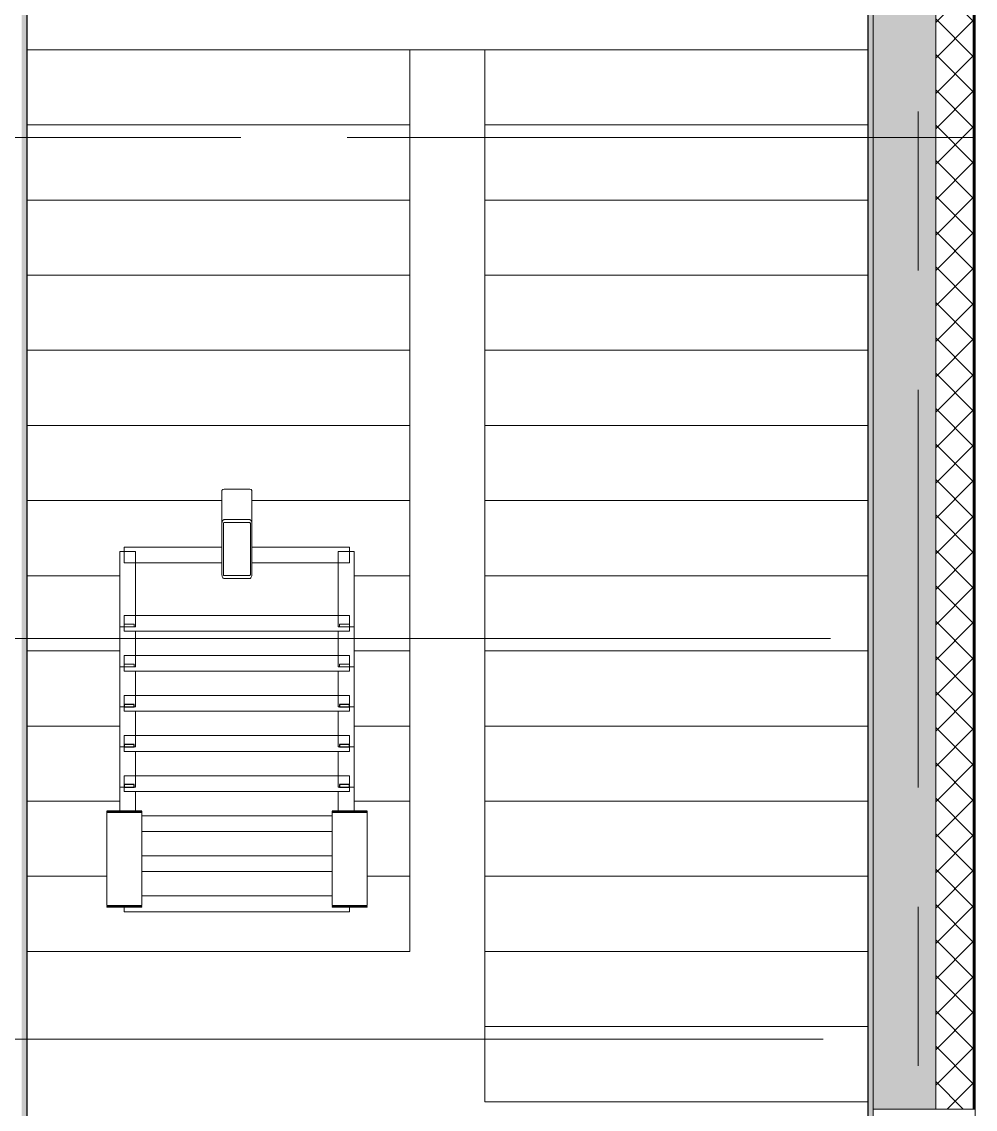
# Model space of a CAD drawing. Header units: millimetres. Extents: x 81382 to 274764, y -8553 to 29000.
# Drawn here: x 121430 to 125238, y 13120 to 17462 of the extents above; entities that cross this region are included whole.
import ezdxf

# ---------------------------------------------------------------- set-up
doc = ezdxf.new("R2010")
doc.units = ezdxf.units.MM
doc.linetypes.add('Осевая', pattern=[3175, 635, -476.25, 1587.5, -476.25])
for name, color, linetype, lineweight in [('A-GENM', 7, 'Continuous', 9), ('A-GENM-2', 7, 'Continuous', 25), ('A-WALL', 7, 'Continuous', 9), ('I-WALL', 7, 'Continuous', 9), ('S-STRS-1', 7, 'Continuous', 9), ('Оси', 7, 'Continuous', 9), ('Оси-2', 7, 'Осевая', 9)]:
    doc.layers.add(name, color=color, linetype=linetype, lineweight=lineweight)
doc.layers.add('A-WALL-1', color=7, linetype='Continuous', lineweight=9, true_color=0x3c3c3c)
doc.layers.add('A-WALL-FNSH-1', color=7, linetype='Continuous', lineweight=9, true_color=0x3c3c3c)
pattern_1 = [(0, (0, 0), (121.92, 30.48), [10.058, -81.382, 10.058, -81.382, -487.68]), (0, (0, 0), (121.92, 30.48), [-182.88, 10.058, -172.822, 10.058, -81.382, -213.36]), (0, (0, 0), (121.92, 30.48), [-457.2, 10.058, -50.902, 10.058, -142.342]), (120, (45.72, 15.24), (-87.356454, 90.345817), [10.058, -81.382, 10.058, -81.382, -487.68]), (120, (45.72, 15.24), (-87.356454, 90.345817), [-182.88, 10.058, -172.822, 10.058, -81.382, -213.36]), (120, (45.72, 15.24), (-87.356454, 90.345817), [-457.2, 10.058, -50.902, 10.058, -142.342]), (240, (60.96, 76.2), (-34.563546, -120.825817), [10.058, -81.382, 10.058, -81.382, -487.68]), (240, (60.96, 76.2), (-34.563546, -120.825817), [-182.88, 10.058, -172.822, 10.058, -81.382, -213.36]), (240, (60.96, 76.2), (-34.563546, -120.825817), [-457.2, 10.058, -50.902, 10.058, -142.342])]

# ---------------------------------------------------------------- blocks, each defined once
blk = doc.blocks.new('ОМ_Полоса_Трапеция прямоугольная_Прокат_ГОСТ 103-2006 - ОМ_Полоса_Трапеция прямоугольная_Прокат_ГОСТ 103-2006-21111644-План размещения напольных электротехнических лючков и розеток 3 этажа в осях 23-33')
at = {"layer": 'A-GENM'}
for p, q in [((122699.4, 15046.5), (122699.4, 15056.5)), ((122699.4, 15056.5), (122739.4, 15056.5)), ((122739.4, 15046.5), (122699.4, 15046.5)), ((122739.4, 15056.5), (122739.4, 15046.5))]:
    blk.add_line(p, q, dxfattribs=at)
blk = doc.blocks.new('ОМ_Полоса_Трапеция прямоугольная_Прокат_ГОСТ 103-2006 - ОМ_Полоса_Трапеция прямоугольная_Прокат_ГОСТ 103-2006-V14-План размещения напольных электротехнических лючков и розеток 3 этажа в осях 23-33')
at = {"layer": 'A-GENM-2'}
for p, q in [((122699.4, 14736.5), (122699.4, 14726.5)), ((122739.4, 14736.5), (122699.4, 14736.5)), ((122699.4, 14726.5), (122739.4, 14726.5)), ((122739.4, 14726.5), (122739.4, 14736.5))]:
    blk.add_line(p, q, dxfattribs=at)
blk = doc.blocks.new('ОМ_Полоса_Трапеция прямоугольная_Прокат_ГОСТ 103-2006 - ОМ_Полоса_Трапеция прямоугольная_Прокат_ГОСТ 103-2006-V15-План размещения напольных электротехнических лючков и розеток 3 этажа в осях 23-33')
at = {"layer": 'A-GENM-2'}
for p, q in [((122699.4, 14576.5), (122699.4, 14566.5)), ((122739.4, 14576.5), (122699.4, 14576.5)), ((122699.4, 14566.5), (122739.4, 14566.5)), ((122739.4, 14566.5), (122739.4, 14576.5))]:
    blk.add_line(p, q, dxfattribs=at)
blk = doc.blocks.new('ОМ_Полоса_Трапеция прямоугольная_Прокат_ГОСТ 103-2006 - ОМ_Полоса_Трапеция прямоугольная_Прокат_ГОСТ 103-2006-V16-План размещения напольных электротехнических лючков и розеток 3 этажа в осях 23-33')
at = {"layer": 'A-GENM-2'}
for p, q in [((122699.4, 14416.5), (122699.4, 14406.5)), ((122739.4, 14416.5), (122699.4, 14416.5)), ((122739.4, 14406.5), (122739.4, 14416.5)), ((122699.4, 14406.5), (122739.4, 14406.5))]:
    blk.add_line(p, q, dxfattribs=at)
blk = doc.blocks.new('ОМ_Полоса_Прокат_ГОСТ 103-2006 - ОМ_Полоса_Прокат_ГОСТ 103-2006-22193251-План размещения напольных электротехнических лючков и розеток 3 этажа в осях 23-33')
at = {"layer": 'A-GENM'}
for p, q in [((122809.4, 13929.5), (122669.4, 13929.5)), ((122669.4, 13929.5), (122669.4, 13926.5)), ((122669.4, 13926.5), (122809.4, 13926.5)), ((122809.4, 13926.5), (122809.4, 13929.5))]:
    blk.add_line(p, q, dxfattribs=at)
blk = doc.blocks.new('ОМ_Полоса_Прокат_ГОСТ 103-2006 - ОМ_Полоса_Прокат_ГОСТ 103-2006-22193252-План размещения напольных электротехнических лючков и розеток 3 этажа в осях 23-33')
at = {"layer": 'A-GENM'}
for p, q in [((122669.4, 13933.9), (122669.4, 14306.3)), ((122809.4, 14306.3), (122809.4, 13933.9)), ((122809.4, 13933.9), (122669.4, 13933.9))]:
    blk.add_line(p, q, dxfattribs=at)
at = {"layer": 'A-GENM-2'}
for p, q in [((122669.4, 14309.8), (122669.4, 14306.3)), ((122809.4, 14309.8), (122669.4, 14309.8)), ((122669.4, 14306.3), (122809.4, 14306.3)), ((122809.4, 14306.3), (122809.4, 14309.8))]:
    blk.add_line(p, q, dxfattribs=at)
blk = doc.blocks.new('ОМ_Полоса_Трапеция прямоугольная_Прокат_ГОСТ 103-2006 - ОМ_Полоса_Трапеция прямоугольная_Прокат_ГОСТ 103-2006-21111686-План размещения напольных электротехнических лючков и розеток 3 этажа в осях 23-33')
at = {"layer": 'A-GENM'}
for p, q in [((121839.4, 15056.5), (121879.4, 15056.5)), ((121839.4, 15046.5), (121839.4, 15056.5)), ((121879.4, 15046.5), (121839.4, 15046.5)), ((121879.4, 15056.5), (121879.4, 15046.5))]:
    blk.add_line(p, q, dxfattribs=at)
blk = doc.blocks.new('ОМ_Полоса_Трапеция прямоугольная_Прокат_ГОСТ 103-2006 - ОМ_Полоса_Трапеция прямоугольная_Прокат_ГОСТ 103-2006-V17-План размещения напольных электротехнических лючков и розеток 3 этажа в осях 23-33')
at = {"layer": 'A-GENM-2'}
for p, q in [((121879.4, 14736.5), (121839.4, 14736.5)), ((121839.4, 14736.5), (121839.4, 14726.5)), ((121839.4, 14726.5), (121879.4, 14726.5)), ((121879.4, 14726.5), (121879.4, 14736.5))]:
    blk.add_line(p, q, dxfattribs=at)
blk = doc.blocks.new('ОМ_Полоса_Трапеция прямоугольная_Прокат_ГОСТ 103-2006 - ОМ_Полоса_Трапеция прямоугольная_Прокат_ГОСТ 103-2006-V18-План размещения напольных электротехнических лючков и розеток 3 этажа в осях 23-33')
at = {"layer": 'A-GENM-2'}
for p, q in [((121879.4, 14576.5), (121839.4, 14576.5)), ((121839.4, 14576.5), (121839.4, 14566.5)), ((121839.4, 14566.5), (121879.4, 14566.5)), ((121879.4, 14566.5), (121879.4, 14576.5))]:
    blk.add_line(p, q, dxfattribs=at)
blk = doc.blocks.new('ОМ_Полоса_Трапеция прямоугольная_Прокат_ГОСТ 103-2006 - ОМ_Полоса_Трапеция прямоугольная_Прокат_ГОСТ 103-2006-V19-План размещения напольных электротехнических лючков и розеток 3 этажа в осях 23-33')
at = {"layer": 'A-GENM-2'}
for p, q in [((121879.4, 14416.5), (121839.4, 14416.5)), ((121839.4, 14416.5), (121839.4, 14406.5)), ((121879.4, 14406.5), (121879.4, 14416.5)), ((121839.4, 14406.5), (121879.4, 14406.5))]:
    blk.add_line(p, q, dxfattribs=at)
blk = doc.blocks.new('ОМ_Полоса_Прокат_ГОСТ 103-2006 - ОМ_Полоса_Прокат_ГОСТ 103-2006-22193295-План размещения напольных электротехнических лючков и розеток 3 этажа в осях 23-33')
at = {"layer": 'A-GENM'}
for p, q in [((121909.4, 13929.5), (121769.4, 13929.5)), ((121769.4, 13929.5), (121769.4, 13926.5)), ((121769.4, 13926.5), (121909.4, 13926.5)), ((121909.4, 13926.5), (121909.4, 13929.5))]:
    blk.add_line(p, q, dxfattribs=at)
blk = doc.blocks.new('ОМ_Полоса_Прокат_ГОСТ 103-2006 - ОМ_Полоса_Прокат_ГОСТ 103-2006-22193296-План размещения напольных электротехнических лючков и розеток 3 этажа в осях 23-33')
at = {"layer": 'A-GENM'}
for p, q in [((121769.4, 13933.9), (121769.4, 14306.3)), ((121909.4, 14306.3), (121909.4, 13933.9)), ((121909.4, 13933.9), (121769.4, 13933.9))]:
    blk.add_line(p, q, dxfattribs=at)
at = {"layer": 'A-GENM-2'}
for p, q in [((121909.4, 14309.8), (121769.4, 14309.8)), ((121769.4, 14309.8), (121769.4, 14306.3)), ((121769.4, 14306.3), (121909.4, 14306.3)), ((121909.4, 14306.3), (121909.4, 14309.8))]:
    blk.add_line(p, q, dxfattribs=at)
blk = doc.blocks.new('ОМ_Труба_ГОСТ 8639-82 - ОМ_Труба_ГОСТ 8639-82-21111694-План размещения напольных электротехнических лючков и розеток 3 этажа в осях 23-33')
at = {"layer": 'A-GENM'}
for p, q in [((122229.4, 15590.5), (122229.4, 15456.5)), ((122238.4, 15595.1), (122340.4, 15595.1)), ((122349.4, 15456.5), (122349.4, 15590.5)), ((122238.4, 15474.2), (122340.4, 15474.2)), ((122340.4, 15462.4), (122238.4, 15462.4)), ((122229.4, 15256.4), (122229.4, 15456.5)), ((122235.4, 15456.5), (122235.4, 15256.4)), ((122343.4, 15256.4), (122343.4, 15456.5)), ((122349.4, 15456.5), (122349.4, 15256.4)), ((122238.4, 15250.5), (122340.4, 15250.5)), ((122340.4, 15238.8), (122238.4, 15238.8))]:
    blk.add_line(p, q, dxfattribs=at)
at = {"layer": 'A-GENM', "flags": 128}
for points in [[(122229.4, 15456.5), (122229.6, 15460), (122230.1, 15463.3), (122231, 15466.3), (122232.1, 15469), (122233.4, 15471.2), (122235, 15472.8), (122236.7, 15473.8), (122238.4, 15474.2)], [(122238.4, 15462.4), (122237.9, 15462.3), (122237.3, 15461.9), (122236.8, 15461.4), (122236.3, 15460.7), (122235.9, 15459.8), (122235.7, 15458.8), (122235.5, 15457.7), (122235.4, 15456.5)], [(122340.4, 15474.2), (122342.2, 15473.8), (122343.9, 15472.8), (122345.4, 15471.2), (122346.8, 15469), (122347.9, 15466.3), (122348.8, 15463.3), (122349.3, 15460), (122349.4, 15456.5)], [(122343.4, 15456.5), (122343.4, 15457.7), (122343.2, 15458.8), (122342.9, 15459.8), (122342.6, 15460.7), (122342.1, 15461.4), (122341.6, 15461.9), (122341, 15462.3), (122340.4, 15462.4)], [(122238.4, 15238.8), (122236.7, 15239.1), (122235, 15240.1), (122233.4, 15241.8), (122232.1, 15243.9), (122231, 15246.6), (122230.1, 15249.7), (122229.6, 15253), (122229.4, 15256.4)], [(122235.4, 15256.4), (122235.5, 15255.3), (122235.7, 15254.2), (122235.9, 15253.2), (122236.3, 15252.3), (122236.8, 15251.5), (122237.3, 15251), (122237.9, 15250.7), (122238.4, 15250.5)], [(122349.4, 15256.4), (122349.3, 15253), (122348.8, 15249.7), (122347.9, 15246.6), (122346.8, 15243.9), (122345.4, 15241.8), (122343.9, 15240.1), (122342.2, 15239.1), (122340.4, 15238.8)], [(122340.4, 15250.5), (122341, 15250.7), (122341.6, 15251), (122342.1, 15251.5), (122342.6, 15252.3), (122342.9, 15253.2), (122343.2, 15254.2), (122343.4, 15255.3), (122343.4, 15256.4)]]:
    blk.add_lwpolyline(points, dxfattribs=at)
at = {"layer": 'A-GENM'}
for centre, start_param, end_param in [((122238.4, 15590.5), 1.570796, 3.141593), ((122340.4, 15590.5), 0, 1.570796)]:
    blk.add_ellipse(centre, major_axis=(9, 0), ratio=0.509802, start_param=start_param, end_param=end_param, dxfattribs=at)
blk = doc.blocks.new('ОМ_Уголок_ГОСТ 8509-93 - ОМ_Уголок_ГОСТ 8509-93-22194532-План размещения напольных электротехнических лючков и розеток 3 этажа в осях 23-33')
at = {"layer": 'A-GENM'}
for p, q in [((0, 45.2), (0, -17.8)), ((390, 45.2), (0, 45.2)), ((900, 45.2), (510, 45.2)), ((900, -17.8), (900, 45.2)), ((0, -17.8), (390, -17.8)), ((510, -17.8), (900, -17.8))]:
    blk.add_line(p, q, dxfattribs=at)
blk = doc.blocks.new('ОМ_Уголок_ГОСТ 8509-93 - ОМ_Уголок_ГОСТ 8509-93-V20-План размещения напольных электротехнических лючков и розеток 3 этажа в осях 23-33')
at = {"layer": 'A-GENM'}
for p, q in [((0, 45.2), (0, 10)), ((900, 45.2), (0, 45.2)), ((900, 10), (900, 45.2)), ((0, 0), (0, -17.8)), ((0, -17.8), (900, -17.8)), ((900, -17.8), (900, 0))]:
    blk.add_line(p, q, dxfattribs=at)
blk = doc.blocks.new('ОМ_Уголок_ГОСТ 8509-93 - ОМ_Уголок_ГОСТ 8509-93-22194533-План размещения напольных электротехнических лючков и розеток 3 этажа в осях 23-33')
at = {"layer": 'A-GENM'}
for p, q in [((0, 45.2), (0, 40)), ((300, 45.2), (0, 45.2)), ((300, -17.8), (300, 45.2)), ((0, 0), (0, -17.8)), ((0, -17.8), (300, -17.8))]:
    blk.add_line(p, q, dxfattribs=at)
blk = doc.blocks.new('ОМ_Уголок_ГОСТ 8509-93 - ОМ_Уголок_ГОСТ 8509-93-V21-План размещения напольных электротехнических лючков и розеток 3 этажа в осях 23-33')
at = {"layer": 'A-GENM'}
for p, q in [((0, 45.2), (0, -17.8)), ((300, 45.2), (0, 45.2)), ((300, 40), (300, 45.2)), ((0, -17.8), (300, -17.8)), ((300, -17.8), (300, 0))]:
    blk.add_line(p, q, dxfattribs=at)
blk = doc.blocks.new('ОМ_Уголок_ГОСТ 8509-93 - ОМ_Уголок_ГОСТ 8509-93-V22-План размещения напольных электротехнических лючков и розеток 3 этажа в осях 23-33')
at = {"layer": 'A-GENM'}
for p, q in [((0, 45.2), (0, 40)), ((142.2, 45.2), (0, 45.2)), ((0, 0), (0, -17.8)), ((0, -17.8), (160, -17.8))]:
    blk.add_line(p, q, dxfattribs=at)
blk = doc.blocks.new('ОМ_Уголок_ГОСТ 8509-93 - ОМ_Уголок_ГОСТ 8509-93-V23-План размещения напольных электротехнических лючков и розеток 3 этажа в осях 23-33')
at = {"layer": 'A-GENM'}
for p, q in [((300, 45.2), (157.8, 45.2)), ((300, 40), (300, 45.2)), ((140, -17.8), (300, -17.8)), ((300, -17.8), (300, 0))]:
    blk.add_line(p, q, dxfattribs=at)
blk = doc.blocks.new('ОМ_Уголок_ГОСТ 8509-93 - ОМ_Уголок_ГОСТ 8509-93-V24-План размещения напольных электротехнических лючков и розеток 3 этажа в осях 23-33')
at = {"layer": 'A-GENM'}
for p, q in [((830, 45.2), (70, 45.2)), ((70, -17.8), (830, -17.8))]:
    blk.add_line(p, q, dxfattribs=at)
blk = doc.blocks.new('ОМ_Уголок_ГОСТ 8509-93 - ОМ_Уголок_ГОСТ 8509-93-V25-План размещения напольных электротехнических лючков и розеток 3 этажа в осях 23-33')
at = {"layer": 'A-GENM'}
for p, q in [((142.2, 45.2), (63.3, 45.2)), ((63.3, -17.8), (160, -17.8))]:
    blk.add_line(p, q, dxfattribs=at)
blk = doc.blocks.new('ОМ_Уголок_ГОСТ 8509-93 - ОМ_Уголок_ГОСТ 8509-93-V26-План размещения напольных электротехнических лючков и розеток 3 этажа в осях 23-33')
at = {"layer": 'A-GENM'}
for p, q in [((236.7, 45.2), (157.8, 45.2)), ((140, -17.8), (236.7, -17.8))]:
    blk.add_line(p, q, dxfattribs=at)
blk = doc.blocks.new('ОМ_Уголок_ГОСТ 8509-93 - ОМ_Уголок_ГОСТ 8509-93-V27-План размещения напольных электротехнических лючков и розеток 3 этажа в осях 23-33')
at = {"layer": 'A-GENM'}
for p, q in [((830, 45.2), (70, 45.2)), ((0, 7.4), (0, 3)), ((900, 3), (900, 7.4)), ((0, 0), (0, -17.8)), ((0, -17.8), (900, -17.8)), ((900, -17.8), (900, 0))]:
    blk.add_line(p, q, dxfattribs=at)
blk = doc.blocks.new('ОМ_Уголок_ГОСТ 8509-93 - ОМ_Уголок_ГОСТ 8509-93-V28-План размещения напольных электротехнических лючков и розеток 3 этажа в осях 23-33')
at = {"layer": 'A-GENM'}
for p, q in [((7.4, 45.2), (3, 45.2)), ((3, -17.8), (7.4, -17.8))]:
    blk.add_line(p, q, dxfattribs=at)
blk = doc.blocks.new('ОМ_Уголок_ГОСТ 8509-93 - ОМ_Уголок_ГОСТ 8509-93-V29-План размещения напольных электротехнических лючков и розеток 3 этажа в осях 23-33')
at = {"layer": 'A-GENM'}
for p, q in [((297, 45.2), (292.6, 45.2)), ((292.6, -17.8), (297, -17.8))]:
    blk.add_line(p, q, dxfattribs=at)

msp = doc.modelspace()

# ---------------------------------------------------------------- hatches: boundary and pattern name
at = {"layer": 'A-WALL'}
h = msp.add_hatch(dxfattribs=at)
h.set_pattern_fill('FP_1', color=256, style=0, pattern_type=2)
h.set_pattern_definition([(45, (0, 0), (-70.71068, 70.71068), []), (135, (0, 0), (-70.71068, -70.71068), [])])
h.paths.add_polyline_path([(125080, -250), (125230, -250), (125230, 7700), (125080, 7700), (125080, -100)])
h.paths.add_polyline_path([(125080, 8900), (125230, 8900), (125230, 10820), (125080, 10820), (125080, 9176.1)])
h.paths.add_polyline_path([(125230, 13120), (125230, 21400), (125080, 21400), (125080, 13120)])
at = {"layer": 'I-WALL'}
h = msp.add_hatch(dxfattribs=at)
h.set_pattern_fill('FP_4', color=256, style=0, pattern_type=2)
h.set_pattern_definition([(45, (0, 0), (-57.024626, 57.024626), []), (45, (57.025, 0), (-57.024626, 57.024626), [100.806, -20.161, 3.353, -16.808])])
h.paths.add_polyline_path([(125080, 10360), (125080, 10820), (124830, 10820), (124830, 10360), (124880, 10360)])
h.paths.add_polyline_path([(125080, 13120), (125080, 21400), (124830, 21400), (124830, 13120)])
h = msp.add_hatch(dxfattribs=at)
h.set_pattern_fill('FP_35', color=256, style=0, pattern_type=2)
h.set_pattern_definition(pattern_1)
h.paths.add_polyline_path([(121436.8, 10600), (121450, 10600), (121450, 10825), (121438, 10825), (121438, 10770), (121430, 10770), (121430, 10600)])
h.paths.add_polyline_path([(121438, 12225), (121450, 12225), (121450, 18830), (121430, 18830), (121430.2, 12280), (121438, 12280), (121438, 12233)])
h = msp.add_hatch(dxfattribs=at)
h.set_pattern_fill('FP_35', color=256, style=0, pattern_type=2)
h.set_pattern_definition(pattern_1)
h.paths.add_polyline_path([(124810, 10620), (124830, 10620), (124830, 18830), (124810, 18830), (124810, 10906.5)])

# ---------------------------------------------------------------- linework, layer by layer
at = {"layer": 'A-WALL'}
for p, q in [((125230, 13120), (125230, 21550)), ((125233, 13120), (125233, 21553)), ((125080, 21400), (125080, 13120)), ((125080, 13120), (125080, 21400)), ((124830, 18850), (124830, 10820)), ((121450, 18830), (121450, 12225)), ((125238, 13120), (125238, 10820))]:
    msp.add_line(p, q, dxfattribs=at)
at = {"layer": 'A-WALL-1'}
for p, q in [((124810, 18830), (124810, 10620)), ((124830, 13120), (125080, 13120)), ((125080, 13120), (125230, 13120))]:
    msp.add_line(p, q, dxfattribs=at)
at = {"layer": 'A-WALL-FNSH-1'}
for p, q in [((125238, 13120), (125238, 21558)), ((121451, 13820), (121451, 18829)), ((124809, 18829), (124809, 10621)), ((125230, 13120), (125238, 13120))]:
    msp.add_line(p, q, dxfattribs=at)
at = {"layer": 'I-WALL'}
for p, q in [((121450, 13820), (121451, 13820)), ((121451, 13820), (121451, 12225)), ((124809, 13150.9), (124810, 13150.9))]:
    msp.add_line(p, q, dxfattribs=at)
at = {"layer": 'S-STRS-1'}
for p, q in [((121450, 17350), (122980, 17350)), ((121450, 17350), (122980, 17350)), ((122980, 17350), (123280, 17350)), ((122980, 17050), (122980, 17350)), ((124810, 17350), (123280, 17350)), ((123280, 17350), (123280, 17050)), ((124810, 17350), (123280, 17350)), ((121450, 17050), (122980, 17050)), ((121450, 17050), (122980, 17050)), ((122980, 16750), (122980, 17050)), ((123280, 17050), (123280, 16750)), ((124810, 17050), (123280, 17050)), ((124810, 17050), (123280, 17050)), ((121450, 16750), (122980, 16750)), ((121450, 16750), (122980, 16750)), ((122980, 16450), (122980, 16750)), ((123280, 16750), (123280, 16450)), ((124810, 16750), (123280, 16750)), ((124810, 16750), (123280, 16750)), ((121450, 16450), (122980, 16450)), ((121450, 16450), (122980, 16450)), ((122980, 16150), (122980, 16450)), ((123280, 16450), (123280, 16150)), ((124810, 16450), (123280, 16450)), ((124810, 16450), (123280, 16450)), ((121450, 16150), (122980, 16150)), ((121450, 16150), (122980, 16150)), ((122980, 15850), (122980, 16150)), ((123280, 16150), (123280, 15850)), ((124810, 16150), (123280, 16150)), ((124810, 16150), (123280, 16150)), ((121450, 15850), (122980, 15850)), ((121450, 15850), (122980, 15850)), ((122980, 15550), (122980, 15850)), ((123280, 15850), (123280, 15550)), ((124810, 15850), (123280, 15850)), ((124810, 15850), (123280, 15850)), ((121450, 15550), (122229.9, 15550)), ((121450, 15550), (122229.9, 15550)), ((122349, 15550), (122980, 15550)), ((122349, 15550), (122980, 15550)), ((122980, 15250), (122980, 15550)), ((123280, 15550), (123280, 15250)), ((124810, 15550), (123280, 15550)), ((124810, 15550), (123280, 15550)), ((121450, 15250), (121821.6, 15250)), ((121450, 15250), (121821.6, 15250)), ((122757.2, 15250), (122980, 15250)), ((122757.2, 15250), (122980, 15250)), ((122980, 14950), (122980, 15250)), ((123280, 15250), (123280, 14950)), ((124810, 15250), (123280, 15250)), ((124810, 15250), (123280, 15250)), ((121450, 14950), (121821.6, 14950)), ((121450, 14950), (121821.6, 14950)), ((122757.2, 14950), (122980, 14950)), ((122757.2, 14950), (122980, 14950)), ((122980, 14650), (122980, 14950)), ((123280, 14950), (123280, 14650)), ((124810, 14950), (123280, 14950)), ((124810, 14950), (123280, 14950)), ((121450, 14650), (121821.6, 14650)), ((121450, 14650), (121821.6, 14650)), ((122757.2, 14650), (122980, 14650)), ((122757.2, 14650), (122980, 14650)), ((122980, 14350), (122980, 14650)), ((123280, 14650), (123280, 14350)), ((124810, 14650), (123280, 14650)), ((124810, 14650), (123280, 14650)), ((121450, 14350), (121821.6, 14350)), ((121450, 14350), (121821.6, 14350)), ((122757.2, 14350), (122980, 14350)), ((122757.2, 14350), (122980, 14350)), ((122980, 14050), (122980, 14350)), ((123280, 14350), (123280, 14050)), ((124810, 14350), (123280, 14350)), ((124810, 14350), (123280, 14350)), ((121450, 14050), (121769.4, 14050)), ((121450, 14050), (121769.4, 14050)), ((122809.4, 14050), (122980, 14050)), ((122809.4, 14050), (122980, 14050)), ((122980, 13750), (122980, 14050)), ((123280, 14050), (123280, 13750)), ((124810, 14050), (123280, 14050)), ((124810, 14050), (123280, 14050)), ((121450, 13750), (122980, 13750)), ((121450, 13750), (122980, 13750)), ((123280, 13750), (123280, 13450)), ((124810, 13750), (123280, 13750)), ((124810, 13750), (123280, 13750)), ((123280, 13450), (123280, 13150)), ((124810, 13450), (123280, 13450)), ((124810, 13450), (123280, 13450)), ((124810, 13150), (123280, 13150))]:
    msp.add_line(p, q, dxfattribs=at)
at = {"layer": 'Оси'}
for p, q in [((122730, 17000), (125230, 17000)), ((122160, 15000), (124660, 15000)), ((122130, 13400), (124630, 13400))]:
    msp.add_line(p, q, dxfattribs=at)
at = {"layer": 'Оси-2'}
for p, q in [((125010, 593.7), (125010, 18900)), ((84681.8, 17000), (122730, 17000)), ((84681.8, 15000), (122160, 15000)), ((84681.8, 13400), (122130, 13400))]:
    msp.add_line(p, q, dxfattribs=at)

# ---------------------------------------------------------------- block references
at = {"layer": 'A-GENM'}
for name, p in [('ОМ_Труба_ГОСТ 8639-82 - ОМ_Труба_ГОСТ 8639-82-21111694-План размещения напольных электротехнических лючков и розеток 3 этажа в осях 23-33', (0, 0)), ('ОМ_Полоса_Трапеция прямоугольная_Прокат_ГОСТ 103-2006 - ОМ_Полоса_Трапеция прямоугольная_Прокат_ГОСТ 103-2006-21111686-План размещения напольных электротехнических лючков и розеток 3 этажа в осях 23-33', (0, 0)), ('ОМ_Полоса_Трапеция прямоугольная_Прокат_ГОСТ 103-2006 - ОМ_Полоса_Трапеция прямоугольная_Прокат_ГОСТ 103-2006-21111644-План размещения напольных электротехнических лючков и розеток 3 этажа в осях 23-33', (0, 0)), ('ОМ_Полоса_Трапеция прямоугольная_Прокат_ГОСТ 103-2006 - ОМ_Полоса_Трапеция прямоугольная_Прокат_ГОСТ 103-2006-21111686-План размещения напольных электротехнических лючков и розеток 3 этажа в осях 23-33', (0, -160)), ('ОМ_Полоса_Трапеция прямоугольная_Прокат_ГОСТ 103-2006 - ОМ_Полоса_Трапеция прямоугольная_Прокат_ГОСТ 103-2006-21111644-План размещения напольных электротехнических лючков и розеток 3 этажа в осях 23-33', (0, -160)), ('ОМ_Полоса_Трапеция прямоугольная_Прокат_ГОСТ 103-2006 - ОМ_Полоса_Трапеция прямоугольная_Прокат_ГОСТ 103-2006-V17-План размещения напольных электротехнических лючков и розеток 3 этажа в осях 23-33', (0, 0)), ('ОМ_Полоса_Трапеция прямоугольная_Прокат_ГОСТ 103-2006 - ОМ_Полоса_Трапеция прямоугольная_Прокат_ГОСТ 103-2006-V14-План размещения напольных электротехнических лючков и розеток 3 этажа в осях 23-33', (0, 0)), ('ОМ_Полоса_Трапеция прямоугольная_Прокат_ГОСТ 103-2006 - ОМ_Полоса_Трапеция прямоугольная_Прокат_ГОСТ 103-2006-V18-План размещения напольных электротехнических лючков и розеток 3 этажа в осях 23-33', (0, 0)), ('ОМ_Полоса_Трапеция прямоугольная_Прокат_ГОСТ 103-2006 - ОМ_Полоса_Трапеция прямоугольная_Прокат_ГОСТ 103-2006-V15-План размещения напольных электротехнических лючков и розеток 3 этажа в осях 23-33', (0, 0)), ('ОМ_Полоса_Трапеция прямоугольная_Прокат_ГОСТ 103-2006 - ОМ_Полоса_Трапеция прямоугольная_Прокат_ГОСТ 103-2006-V19-План размещения напольных электротехнических лючков и розеток 3 этажа в осях 23-33', (0, 0)), ('ОМ_Полоса_Трапеция прямоугольная_Прокат_ГОСТ 103-2006 - ОМ_Полоса_Трапеция прямоугольная_Прокат_ГОСТ 103-2006-V16-План размещения напольных электротехнических лючков и розеток 3 этажа в осях 23-33', (0, 0)), ('ОМ_Полоса_Прокат_ГОСТ 103-2006 - ОМ_Полоса_Прокат_ГОСТ 103-2006-22193296-План размещения напольных электротехнических лючков и розеток 3 этажа в осях 23-33', (0, 0)), ('ОМ_Полоса_Прокат_ГОСТ 103-2006 - ОМ_Полоса_Прокат_ГОСТ 103-2006-22193252-План размещения напольных электротехнических лючков и розеток 3 этажа в осях 23-33', (0, 0)), ('ОМ_Полоса_Прокат_ГОСТ 103-2006 - ОМ_Полоса_Прокат_ГОСТ 103-2006-22193295-План размещения напольных электротехнических лючков и розеток 3 этажа в осях 23-33', (0, 0)), ('ОМ_Полоса_Прокат_ГОСТ 103-2006 - ОМ_Полоса_Прокат_ГОСТ 103-2006-22193251-План размещения напольных электротехнических лючков и розеток 3 этажа в осях 23-33', (0, 0))]:
    msp.add_blockref(name, p, dxfattribs=at)
at = {"layer": 'A-GENM', "extrusion": (0, 0, -1)}
for name, p, rotation in [('ОМ_Уголок_ГОСТ 8509-93 - ОМ_Уголок_ГОСТ 8509-93-22194533-План размещения напольных электротехнических лючков и розеток 3 этажа в осях 23-33', (-121839.4, 15046.5), 90.00000000000064), ('ОМ_Уголок_ГОСТ 8509-93 - ОМ_Уголок_ГОСТ 8509-93-22194532-План размещения напольных электротехнических лючков и розеток 3 этажа в осях 23-33', (-121839.4, 15346.5), 180), ('ОМ_Уголок_ГОСТ 8509-93 - ОМ_Уголок_ГОСТ 8509-93-V21-План размещения напольных электротехнических лючков и розеток 3 этажа в осях 23-33', (-122739.4, 15346.5), 270.0000000000008), ('ОМ_Уголок_ГОСТ 8509-93 - ОМ_Уголок_ГОСТ 8509-93-V22-План размещения напольных электротехнических лючков и розеток 3 этажа в осях 23-33', (-121839.4, 14886.5), 90.00000000000064), ('ОМ_Уголок_ГОСТ 8509-93 - ОМ_Уголок_ГОСТ 8509-93-V23-План размещения напольных электротехнических лючков и розеток 3 этажа в осях 23-33', (-122739.4, 15186.5), 270.0000000000008), ('ОМ_Уголок_ГОСТ 8509-93 - ОМ_Уголок_ГОСТ 8509-93-V22-План размещения напольных электротехнических лючков и розеток 3 этажа в осях 23-33', (-121839.4, 14726.5), 90.00000000000064), ('ОМ_Уголок_ГОСТ 8509-93 - ОМ_Уголок_ГОСТ 8509-93-V23-План размещения напольных электротехнических лючков и розеток 3 этажа в осях 23-33', (-122739.4, 15026.5), 270.0000000000008), ('ОМ_Уголок_ГОСТ 8509-93 - ОМ_Уголок_ГОСТ 8509-93-V22-План размещения напольных электротехнических лючков и розеток 3 этажа в осях 23-33', (-121839.4, 14566.5), 90.00000000000064), ('ОМ_Уголок_ГОСТ 8509-93 - ОМ_Уголок_ГОСТ 8509-93-V23-План размещения напольных электротехнических лючков и розеток 3 этажа в осях 23-33', (-122739.4, 14866.5), 270.0000000000008), ('ОМ_Уголок_ГОСТ 8509-93 - ОМ_Уголок_ГОСТ 8509-93-V22-План размещения напольных электротехнических лючков и розеток 3 этажа в осях 23-33', (-121839.4, 14406.5), 90.00000000000064), ('ОМ_Уголок_ГОСТ 8509-93 - ОМ_Уголок_ГОСТ 8509-93-V23-План размещения напольных электротехнических лючков и розеток 3 этажа в осях 23-33', (-122739.4, 14706.5), 270.0000000000008), ('ОМ_Уголок_ГОСТ 8509-93 - ОМ_Уголок_ГОСТ 8509-93-V25-План размещения напольных электротехнических лючков и розеток 3 этажа в осях 23-33', (-121839.4, 14246.5), 90.00000000000064), ('ОМ_Уголок_ГОСТ 8509-93 - ОМ_Уголок_ГОСТ 8509-93-V26-План размещения напольных электротехнических лючков и розеток 3 этажа в осях 23-33', (-122739.4, 14546.5), 270.0000000000008), ('ОМ_Уголок_ГОСТ 8509-93 - ОМ_Уголок_ГОСТ 8509-93-V28-План размещения напольных электротехнических лючков и розеток 3 этажа в осях 23-33', (-121839.4, 13926.5), 90.00000000000064), ('ОМ_Уголок_ГОСТ 8509-93 - ОМ_Уголок_ГОСТ 8509-93-V29-План размещения напольных электротехнических лючков и розеток 3 этажа в осях 23-33', (-122739.4, 14226.5), 270.0000000000008)]:
    msp.add_blockref(name, p, dxfattribs=dict(at, rotation=rotation))
for name, p in [('ОМ_Уголок_ГОСТ 8509-93 - ОМ_Уголок_ГОСТ 8509-93-V20-План размещения напольных электротехнических лючков и розеток 3 этажа в осях 23-33', (-122739.4, 15046.5)), ('ОМ_Уголок_ГОСТ 8509-93 - ОМ_Уголок_ГОСТ 8509-93-V20-План размещения напольных электротехнических лючков и розеток 3 этажа в осях 23-33', (-122739.4, 14886.5)), ('ОМ_Уголок_ГОСТ 8509-93 - ОМ_Уголок_ГОСТ 8509-93-V20-План размещения напольных электротехнических лючков и розеток 3 этажа в осях 23-33', (-122739.4, 14726.5)), ('ОМ_Уголок_ГОСТ 8509-93 - ОМ_Уголок_ГОСТ 8509-93-V20-План размещения напольных электротехнических лючков и розеток 3 этажа в осях 23-33', (-122739.4, 14566.5)), ('ОМ_Уголок_ГОСТ 8509-93 - ОМ_Уголок_ГОСТ 8509-93-V20-План размещения напольных электротехнических лючков и розеток 3 этажа в осях 23-33', (-122739.4, 14406.5)), ('ОМ_Уголок_ГОСТ 8509-93 - ОМ_Уголок_ГОСТ 8509-93-V24-План размещения напольных электротехнических лючков и розеток 3 этажа в осях 23-33', (-122739.4, 14246.5)), ('ОМ_Уголок_ГОСТ 8509-93 - ОМ_Уголок_ГОСТ 8509-93-V24-План размещения напольных электротехнических лючков и розеток 3 этажа в осях 23-33', (-122739.4, 14086.5)), ('ОМ_Уголок_ГОСТ 8509-93 - ОМ_Уголок_ГОСТ 8509-93-V27-План размещения напольных электротехнических лючков и розеток 3 этажа в осях 23-33', (-122739.4, 13926.5))]:
    msp.add_blockref(name, p, dxfattribs=at)

doc.saveas('drawing.dxf')
